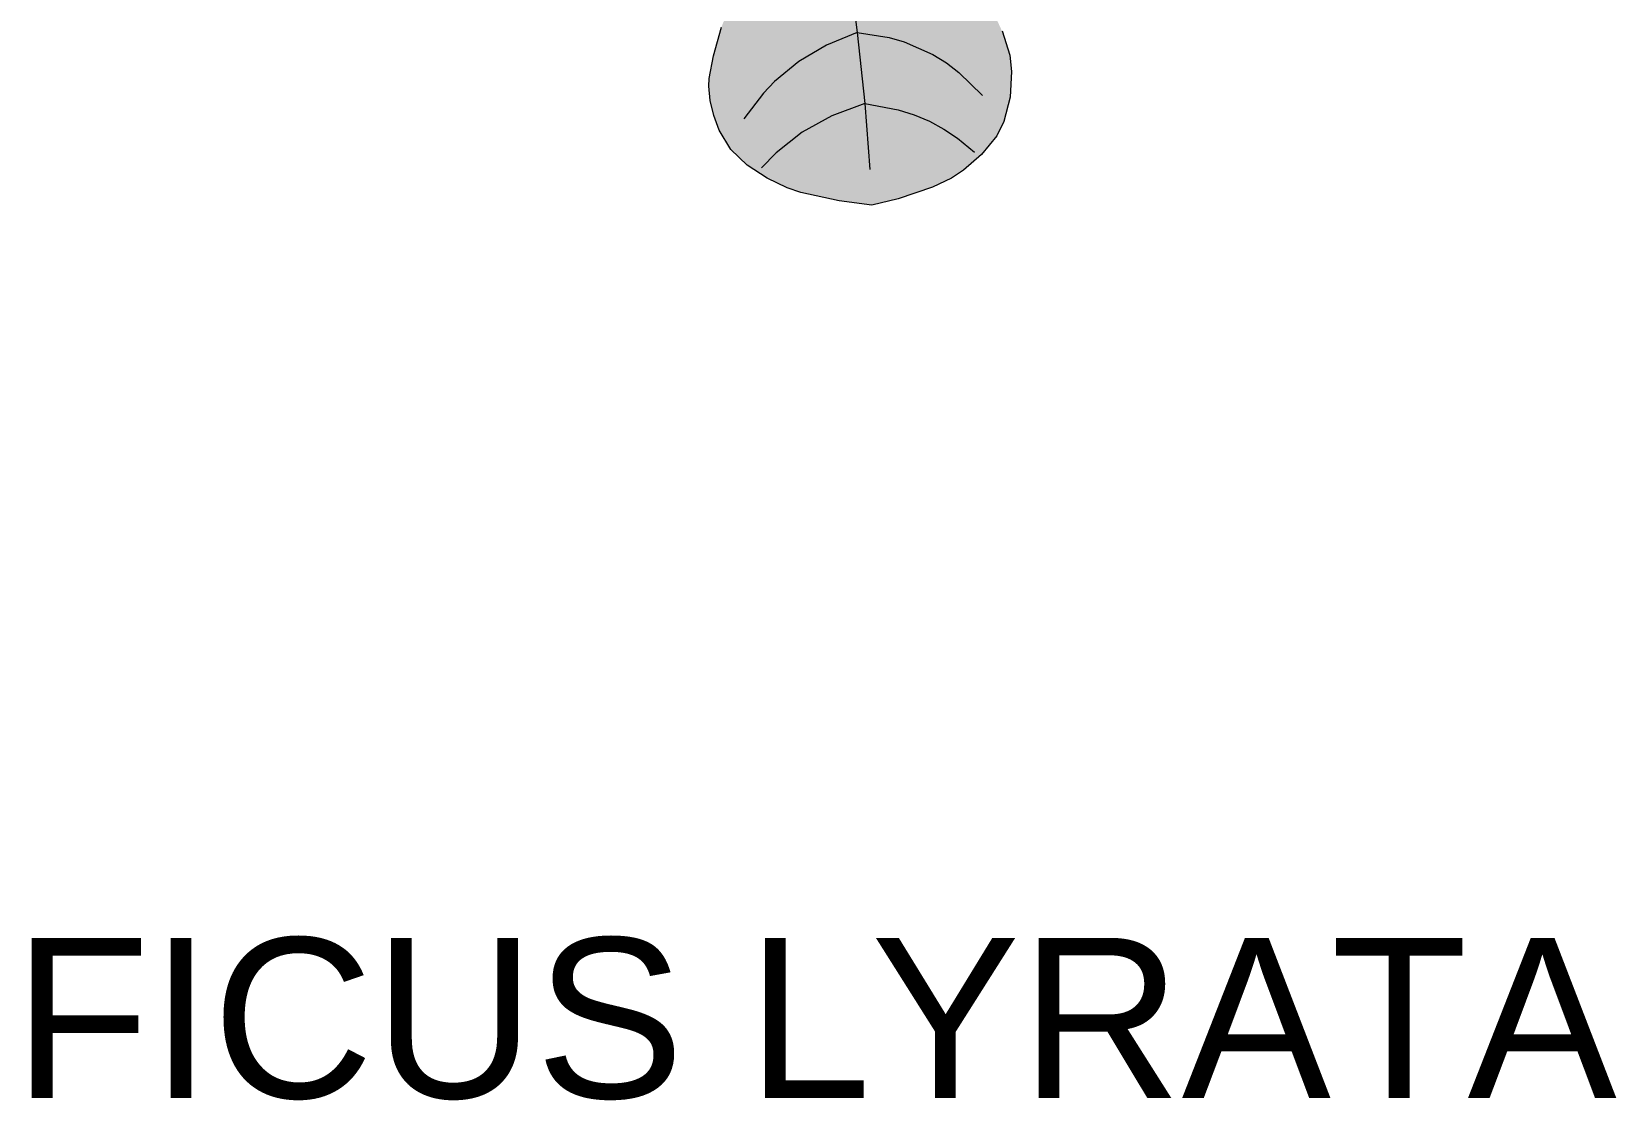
# Model space of a CAD drawing. Header units: millimetres. Extents: x -4 to 8794, y -6642 to 2653.
# Drawn here: x 1852 to 2643, y -1970 to -1436 of the extents above; entities that cross this region are included whole.
import ezdxf
from ezdxf.enums import TextEntityAlignment as Align

# ---------------------------------------------------------------- set-up
doc = ezdxf.new("R2010")
doc.units = ezdxf.units.MM
for name, color, linetype, lineweight, true_color in [('VEG-HOJAS', 117, 'Continuous', 18, 0x2e5e38), ('VEG-NERVIOS', 115, 'Continuous', 9, 0x528c5c), ('VEG-TEXTO', 47, 'Continuous', 18, 0x464646)]:
    doc.layers.add(name, color=color, linetype=linetype, lineweight=lineweight, true_color=true_color)
doc.layers.add('VEG-RELLENO', color=253, linetype='Continuous', true_color=0x96c896)
doc.styles.add('VEG', font='arial.ttf')

# ---------------------------------------------------------------- blocks, each defined once
blk = doc.blocks.new('VEG_Ficus_lyrata_PLANTA')
at = {"layer": 'VEG-RELLENO', "true_color": 0x498050}
h = blk.add_hatch(color=105, dxfattribs=at)
h.dxf.hatch_style = 1
h.paths.add_polyline_path([(28.4, -478.5), (12, -476.3), (-7.1, -472.2), (-17.2, -468.5), (-27.3, -463), (-36.9, -456.1), (-42.1, -450.7), (-47.9, -441), (-51.6, -430), (-53.1, -419), (-51.7, -407.7), (-46.8, -389.6), (-38.9, -370.5), (-37.8, -364), (-38.1, -354.3), (-39.9, -340.3), (-45, -315.4), (-46, -306), (-39.5, -301.1), (-34.4, -295.6), (-28.3, -286.1), (-25.7, -279.5), (-24.4, -272.2), (-24, -264.7), (-24.5, -250.3), (-26.7, -239.1), (-25.9, -238.3), (-20.4, -243.7), (-12.1, -249), (-0.7, -254.1), (6.9, -255.9), (11.2, -273.2), (12, -282.5), (11.2, -288.8), (7.6, -301.4), (6.3, -308), (4.7, -322.5), (4.6, -329.8), (5.6, -336.8), (7.7, -343.7), (10.9, -350.4), (14.8, -356.7), (19.4, -362.1), (24.9, -366.6), (34.8, -371.8), (44.8, -375.6), (51.4, -377.2), (58, -378), (75.2, -378.9), (87.4, -378.6), (93.4, -391.5), (97.3, -403.6), (98.2, -415.9), (97.4, -424.5), (95.6, -432.8), (92.7, -440.4), (90.8, -443.8), (83.2, -453.2), (71.2, -463.1), (61.9, -468.2), (41.5, -475.3)])
at = {"layer": 'VEG-HOJAS'}
blk.add_lwpolyline([(93.4, -391.5), (97.3, -403.6), (98.2, -411.7), (97.4, -424.5), (94.3, -436.7), (90.8, -443.8), (83.2, -453.2), (74.2, -461), (68.2, -465.1), (58.7, -469.5), (41.5, -475.3), (28.4, -478.5), (12, -476.3), (-7.1, -472.2), (-13.9, -469.9), (-23.9, -465), (-33.9, -458.5), (-42.1, -450.7), (-47.9, -441), (-50.6, -433.7), (-52.4, -426.3), (-53.1, -419), (-52.9, -415.3), (-50.8, -403.9), (-46.8, -389.6)], dxfattribs=at)
at = {"layer": 'VEG-NERVIOS'}
for points in [[(16.8, -359.3), (21.1, -392.2)], [(21.1, -392.2), (5.7, -398.5), (-8.1, -406.7), (-20.2, -416.8), (-25.7, -422.5), (-35.6, -435.3)], [(21.1, -392.2), (24.8, -427.7)], [(21.1, -392.2), (37.1, -394.8), (44.6, -397), (58.9, -403.3), (65.6, -407.4), (71.9, -412.2), (83.7, -423.7)], [(24.8, -427.7), (8.4, -433.9), (-6.4, -442.1), (-19.5, -452.4), (-26.8, -459.8)], [(24.8, -427.7), (27.3, -460.7)], [(24.8, -427.7), (41.6, -430.9), (49.5, -433.4), (57.1, -436.6), (64.3, -440.5), (71.2, -445.1), (79.7, -452.1)]]:
    blk.add_lwpolyline(points, dxfattribs=at)

msp = doc.modelspace()

# ---------------------------------------------------------------- block references
msp.add_blockref('VEG_Ficus_lyrata_PLANTA', (2243.15, -1044.21))

# ---------------------------------------------------------------- texts
at = {"layer": 'VEG-TEXTO', "style": 'VEG'}
msp.add_text('FICUS LYRATA', height=80, dxfattribs=at).set_placement((2243.15, -1888.71), align=Align.TOP_CENTER)

doc.saveas('drawing.dxf')
